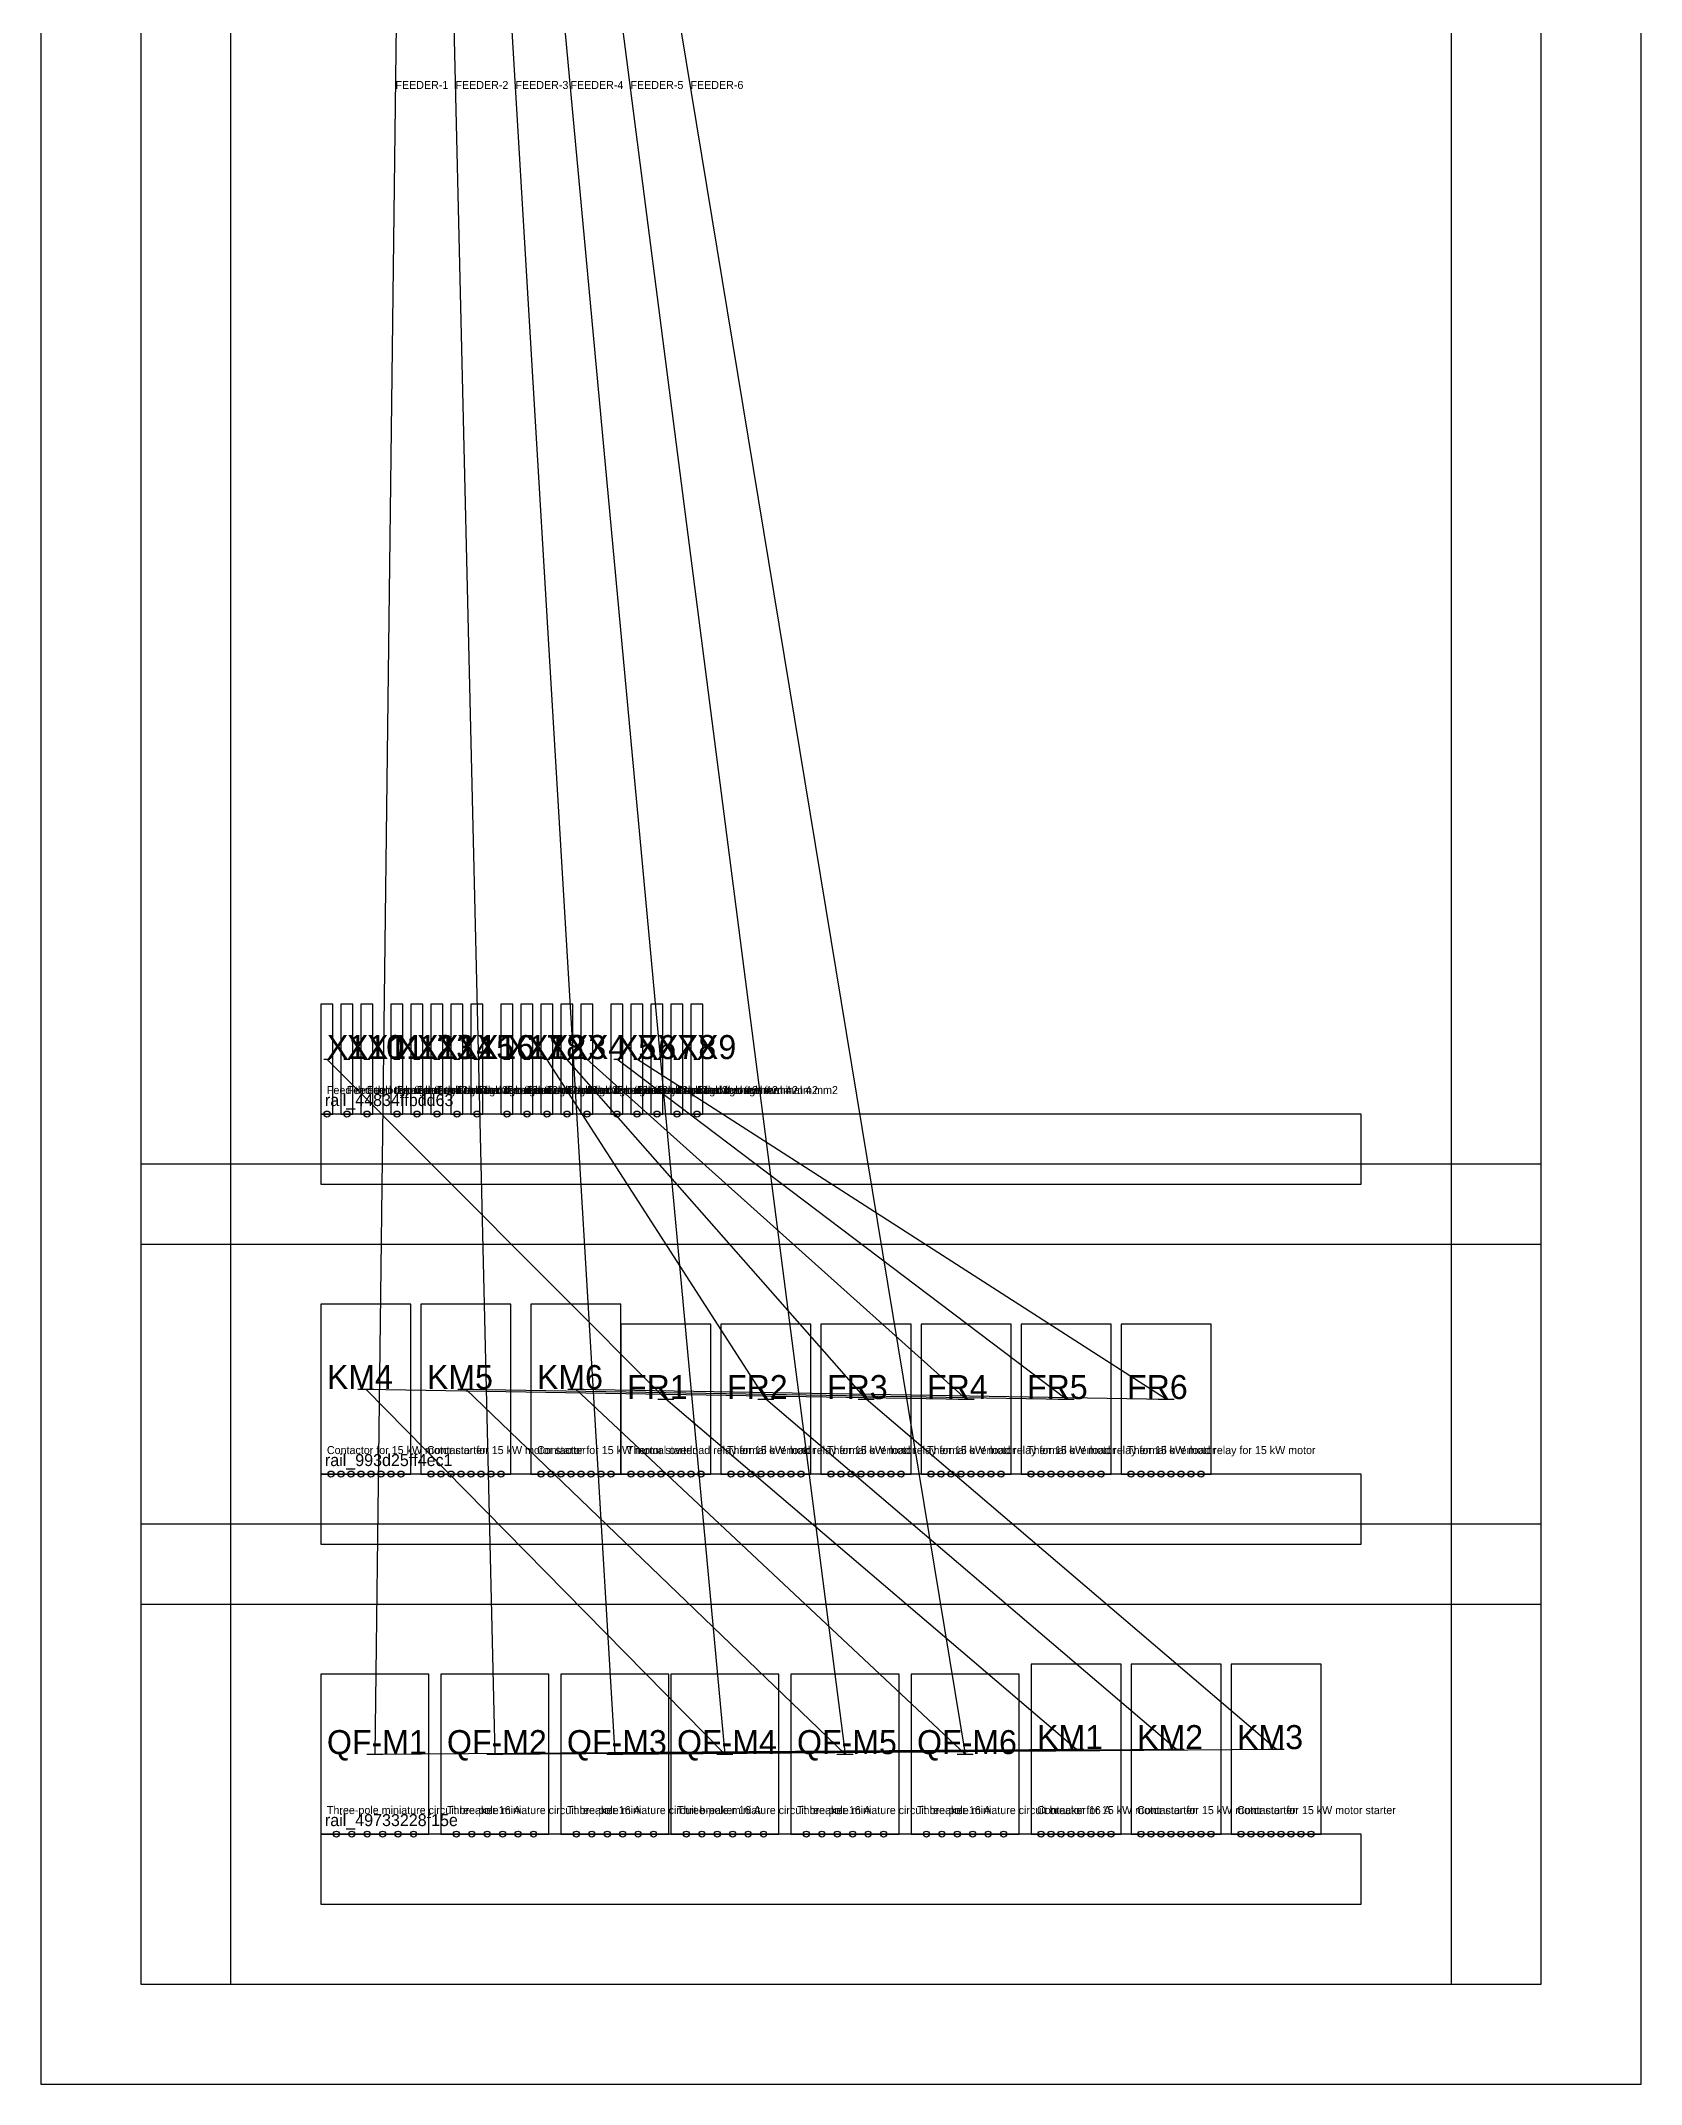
# Model space of a CAD drawing. Header units: millimetres. Extents: x 0 to 800, y 0 to 2000.
# Drawn here: x 0 to 800, y 0 to 1022 of the extents above; entities that cross this region are included whole.
import ezdxf

# ---------------------------------------------------------------- set-up
doc = ezdxf.new("R2010")
doc.units = ezdxf.units.MM

msp = doc.modelspace()

# ---------------------------------------------------------------- linework, layer by layer
at = {"layer": 'COMPONENT'}
for p, q in [((146, 540), (140, 540)), ((140, 540), (140, 485)), ((146, 485), (146, 540)), ((156, 540), (150, 540)), ((150, 540), (150, 485)), ((156, 485), (156, 540)), ((166, 540), (160, 540)), ((160, 540), (160, 485)), ((166, 485), (166, 540)), ((181, 540), (175, 540)), ((175, 540), (175, 485)), ((181, 485), (181, 540)), ((191, 540), (185, 540)), ((185, 540), (185, 485)), ((191, 485), (191, 540)), ((201, 540), (195, 540)), ((195, 540), (195, 485)), ((201, 485), (201, 540)), ((211, 540), (205, 540)), ((205, 540), (205, 485)), ((211, 485), (211, 540)), ((221, 540), (215, 540)), ((215, 540), (215, 485)), ((221, 485), (221, 540)), ((236, 540), (230, 540)), ((230, 540), (230, 485)), ((236, 485), (236, 540)), ((246, 540), (240, 540)), ((240, 540), (240, 485)), ((246, 485), (246, 540)), ((256, 540), (250, 540)), ((250, 540), (250, 485)), ((256, 485), (256, 540)), ((266, 540), (260, 540)), ((260, 540), (260, 485)), ((266, 485), (266, 540)), ((276, 540), (270, 540)), ((270, 540), (270, 485)), ((276, 485), (276, 540)), ((291, 540), (285, 540)), ((285, 540), (285, 485)), ((291, 485), (291, 540)), ((301, 540), (295, 540)), ((295, 540), (295, 485)), ((301, 485), (301, 540)), ((311, 540), (305, 540)), ((305, 540), (305, 485)), ((311, 485), (311, 540)), ((321, 540), (315, 540)), ((315, 540), (315, 485)), ((321, 485), (321, 540)), ((331, 540), (325, 540)), ((325, 540), (325, 485)), ((331, 485), (331, 540)), ((140, 485), (146, 485)), ((150, 485), (156, 485)), ((160, 485), (166, 485)), ((175, 485), (181, 485)), ((185, 485), (191, 485)), ((195, 485), (201, 485)), ((205, 485), (211, 485)), ((215, 485), (221, 485)), ((230, 485), (236, 485)), ((240, 485), (246, 485)), ((250, 485), (256, 485)), ((260, 485), (266, 485)), ((270, 485), (276, 485)), ((285, 485), (291, 485)), ((295, 485), (301, 485)), ((305, 485), (311, 485)), ((315, 485), (321, 485)), ((325, 485), (331, 485)), ((185, 390), (140, 390)), ((140, 390), (140, 305)), ((185, 305), (185, 390)), ((235, 390), (190, 390)), ((190, 390), (190, 305)), ((235, 305), (235, 390)), ((290, 390), (245, 390)), ((245, 390), (245, 305)), ((290, 305), (290, 390)), ((335, 380), (290, 380)), ((290, 380), (290, 305)), ((335, 305), (335, 380)), ((385, 380), (340, 380)), ((340, 380), (340, 305)), ((385, 305), (385, 380)), ((435, 380), (390, 380)), ((390, 380), (390, 305)), ((435, 305), (435, 380)), ((485, 380), (440, 380)), ((440, 380), (440, 305)), ((485, 305), (485, 380)), ((535, 380), (490, 380)), ((490, 380), (490, 305)), ((535, 305), (535, 380)), ((585, 380), (540, 380)), ((540, 380), (540, 305)), ((585, 305), (585, 380)), ((140, 305), (185, 305)), ((190, 305), (235, 305)), ((245, 305), (290, 305)), ((290, 305), (335, 305)), ((340, 305), (385, 305)), ((390, 305), (435, 305)), ((440, 305), (485, 305)), ((490, 305), (535, 305)), ((540, 305), (585, 305)), ((194, 205), (140, 205)), ((140, 205), (140, 125)), ((194, 125), (194, 205)), ((254, 205), (200, 205)), ((200, 205), (200, 125)), ((254, 125), (254, 205)), ((314, 205), (260, 205)), ((260, 205), (260, 125)), ((314, 125), (314, 205)), ((369, 205), (315, 205)), ((315, 205), (315, 125)), ((369, 125), (369, 205)), ((429, 205), (375, 205)), ((375, 205), (375, 125)), ((429, 125), (429, 205)), ((489, 205), (435, 205)), ((435, 205), (435, 125)), ((489, 125), (489, 205)), ((540, 210), (495, 210)), ((495, 210), (495, 125)), ((540, 125), (540, 210)), ((590, 210), (545, 210)), ((545, 210), (545, 125)), ((590, 125), (590, 210)), ((640, 210), (595, 210)), ((595, 210), (595, 125)), ((640, 125), (640, 210)), ((140, 125), (194, 125)), ((200, 125), (254, 125)), ((260, 125), (314, 125)), ((315, 125), (369, 125)), ((375, 125), (429, 125)), ((435, 125), (489, 125)), ((495, 125), (540, 125)), ((545, 125), (590, 125)), ((595, 125), (640, 125))]:
    msp.add_line(p, q, dxfattribs=at)
at = {"layer": 'COMPONENT_DETAIL'}
for p, q in [((141.5, 512.5), (144.5, 512.5)), ((151.5, 512.5), (154.5, 512.5)), ((161.5, 512.5), (164.5, 512.5)), ((176.5, 512.5), (179.5, 512.5)), ((186.5, 512.5), (189.5, 512.5)), ((196.5, 512.5), (199.5, 512.5)), ((206.5, 512.5), (209.5, 512.5)), ((216.5, 512.5), (219.5, 512.5)), ((231.5, 512.5), (234.5, 512.5)), ((241.5, 512.5), (244.5, 512.5)), ((251.5, 512.5), (254.5, 512.5)), ((261.5, 512.5), (264.5, 512.5)), ((271.5, 512.5), (274.5, 512.5)), ((286.5, 512.5), (289.5, 512.5)), ((296.5, 512.5), (299.5, 512.5)), ((306.5, 512.5), (309.5, 512.5)), ((316.5, 512.5), (319.5, 512.5)), ((326.5, 512.5), (329.5, 512.5)), ((158.5, 347.5), (166.5, 347.5)), ((208.5, 347.5), (216.5, 347.5)), ((263.5, 347.5), (271.5, 347.5)), ((308.5, 342.5), (316.5, 342.5)), ((358.5, 342.5), (366.5, 342.5)), ((408.5, 342.5), (416.5, 342.5)), ((458.5, 342.5), (466.5, 342.5)), ((508.5, 342.5), (516.5, 342.5)), ((558.5, 342.5), (566.5, 342.5)), ((163, 165), (171, 165)), ((223, 165), (231, 165)), ((283, 165), (291, 165)), ((338, 165), (346, 165)), ((398, 165), (406, 165)), ((458, 165), (466, 165)), ((513.5, 167.5), (521.5, 167.5)), ((563.5, 167.5), (571.5, 167.5)), ((613.5, 167.5), (621.5, 167.5))]:
    msp.add_line(p, q, dxfattribs=at)
at = {"layer": 'COMPONENT_OUTLINE'}
for p, q in [((146, 540), (140, 540)), ((140, 540), (140, 485)), ((146, 485), (146, 540)), ((156, 540), (150, 540)), ((150, 540), (150, 485)), ((156, 485), (156, 540)), ((166, 540), (160, 540)), ((160, 540), (160, 485)), ((166, 485), (166, 540)), ((181, 540), (175, 540)), ((175, 540), (175, 485)), ((181, 485), (181, 540)), ((191, 540), (185, 540)), ((185, 540), (185, 485)), ((191, 485), (191, 540)), ((201, 540), (195, 540)), ((195, 540), (195, 485)), ((201, 485), (201, 540)), ((211, 540), (205, 540)), ((205, 540), (205, 485)), ((211, 485), (211, 540)), ((221, 540), (215, 540)), ((215, 540), (215, 485)), ((221, 485), (221, 540)), ((236, 540), (230, 540)), ((230, 540), (230, 485)), ((236, 485), (236, 540)), ((246, 540), (240, 540)), ((240, 540), (240, 485)), ((246, 485), (246, 540)), ((256, 540), (250, 540)), ((250, 540), (250, 485)), ((256, 485), (256, 540)), ((266, 540), (260, 540)), ((260, 540), (260, 485)), ((266, 485), (266, 540)), ((276, 540), (270, 540)), ((270, 540), (270, 485)), ((276, 485), (276, 540)), ((291, 540), (285, 540)), ((285, 540), (285, 485)), ((291, 485), (291, 540)), ((301, 540), (295, 540)), ((295, 540), (295, 485)), ((301, 485), (301, 540)), ((311, 540), (305, 540)), ((305, 540), (305, 485)), ((311, 485), (311, 540)), ((321, 540), (315, 540)), ((315, 540), (315, 485)), ((321, 485), (321, 540)), ((331, 540), (325, 540)), ((325, 540), (325, 485)), ((331, 485), (331, 540)), ((140, 485), (146, 485)), ((150, 485), (156, 485)), ((160, 485), (166, 485)), ((175, 485), (181, 485)), ((185, 485), (191, 485)), ((195, 485), (201, 485)), ((205, 485), (211, 485)), ((215, 485), (221, 485)), ((230, 485), (236, 485)), ((240, 485), (246, 485)), ((250, 485), (256, 485)), ((260, 485), (266, 485)), ((270, 485), (276, 485)), ((285, 485), (291, 485)), ((295, 485), (301, 485)), ((305, 485), (311, 485)), ((315, 485), (321, 485)), ((325, 485), (331, 485)), ((185, 390), (140, 390)), ((140, 390), (140, 305)), ((185, 305), (185, 390)), ((235, 390), (190, 390)), ((190, 390), (190, 305)), ((235, 305), (235, 390)), ((290, 390), (245, 390)), ((245, 390), (245, 305)), ((290, 305), (290, 390)), ((335, 380), (290, 380)), ((290, 380), (290, 305)), ((335, 305), (335, 380)), ((385, 380), (340, 380)), ((340, 380), (340, 305)), ((385, 305), (385, 380)), ((435, 380), (390, 380)), ((390, 380), (390, 305)), ((435, 305), (435, 380)), ((485, 380), (440, 380)), ((440, 380), (440, 305)), ((485, 305), (485, 380)), ((535, 380), (490, 380)), ((490, 380), (490, 305)), ((535, 305), (535, 380)), ((585, 380), (540, 380)), ((540, 380), (540, 305)), ((585, 305), (585, 380)), ((140, 305), (185, 305)), ((190, 305), (235, 305)), ((245, 305), (290, 305)), ((290, 305), (335, 305)), ((340, 305), (385, 305)), ((390, 305), (435, 305)), ((440, 305), (485, 305)), ((490, 305), (535, 305)), ((540, 305), (585, 305)), ((194, 205), (140, 205)), ((140, 205), (140, 125)), ((194, 125), (194, 205)), ((254, 205), (200, 205)), ((200, 205), (200, 125)), ((254, 125), (254, 205)), ((314, 205), (260, 205)), ((260, 205), (260, 125)), ((314, 125), (314, 205)), ((369, 205), (315, 205)), ((315, 205), (315, 125)), ((369, 125), (369, 205)), ((429, 205), (375, 205)), ((375, 205), (375, 125)), ((429, 125), (429, 205)), ((489, 205), (435, 205)), ((435, 205), (435, 125)), ((489, 125), (489, 205)), ((540, 210), (495, 210)), ((495, 210), (495, 125)), ((540, 125), (540, 210)), ((590, 210), (545, 210)), ((545, 210), (545, 125)), ((590, 125), (590, 210)), ((640, 210), (595, 210)), ((595, 210), (595, 125)), ((640, 125), (640, 210)), ((140, 125), (194, 125)), ((200, 125), (254, 125)), ((260, 125), (314, 125)), ((315, 125), (369, 125)), ((375, 125), (429, 125)), ((435, 125), (489, 125)), ((495, 125), (540, 125)), ((545, 125), (590, 125)), ((595, 125), (640, 125))]:
    msp.add_line(p, q, dxfattribs=at)
at = {"layer": 'DIN_RAIL'}
for p, q in [((660, 485), (140, 485)), ((140, 485), (140, 450)), ((660, 450), (660, 485)), ((140, 450), (660, 450)), ((660, 305), (140, 305)), ((140, 305), (140, 270)), ((660, 270), (660, 305)), ((140, 270), (660, 270)), ((660, 125), (140, 125)), ((140, 125), (140, 90)), ((660, 90), (660, 125)), ((140, 90), (660, 90))]:
    msp.add_line(p, q, dxfattribs=at)
at = {"layer": 'ENCLOSURE'}
for p, q in [((0, 2000), (0, 0)), ((800, 0), (800, 2000)), ((0, 0), (800, 0))]:
    msp.add_line(p, q, dxfattribs=at)
at = {"layer": 'MOUNTING_PLATE'}
for p, q in [((50, 1950), (50, 50)), ((750, 50), (750, 1950)), ((50, 50), (750, 50))]:
    msp.add_line(p, q, dxfattribs=at)
at = {"layer": 'TERMINAL'}
for centre in [(143, 485), (153, 485), (163, 485), (178, 485), (188, 485), (198, 485), (208, 485), (218, 485), (233, 485), (243, 485), (253, 485), (263, 485), (273, 485), (288, 485), (298, 485), (308, 485), (318, 485), (328, 485), (145, 305), (150, 305), (155, 305), (160, 305), (165, 305), (170, 305), (175, 305), (180, 305), (195, 305), (200, 305), (205, 305), (210, 305), (215, 305), (220, 305), (225, 305), (230, 305), (250, 305), (255, 305), (260, 305), (265, 305), (270, 305), (275, 305), (280, 305), (285, 305), (295, 305), (300, 305), (305, 305), (310, 305), (315, 305), (320, 305), (325, 305), (330, 305), (345, 305), (350, 305), (355, 305), (360, 305), (365, 305), (370, 305), (375, 305), (380, 305), (395, 305), (400, 305), (405, 305), (410, 305), (415, 305), (420, 305), (425, 305), (430, 305), (445, 305), (450, 305), (455, 305), (460, 305), (465, 305), (470, 305), (475, 305), (480, 305), (495, 305), (500, 305), (505, 305), (510, 305), (515, 305), (520, 305), (525, 305), (530, 305), (545, 305), (550, 305), (555, 305), (560, 305), (565, 305), (570, 305), (575, 305), (580, 305), (147.71, 125), (155.43, 125), (163.14, 125), (170.86, 125), (178.57, 125), (186.29, 125), (207.71, 125), (215.43, 125), (223.14, 125), (230.86, 125), (238.57, 125), (246.29, 125), (267.71, 125), (275.43, 125), (283.14, 125), (290.86, 125), (298.57, 125), (306.29, 125), (322.71, 125), (330.43, 125), (338.14, 125), (345.86, 125), (353.57, 125), (361.29, 125), (382.71, 125), (390.43, 125), (398.14, 125), (405.86, 125), (413.57, 125), (421.29, 125), (442.71, 125), (450.43, 125), (458.14, 125), (465.86, 125), (473.57, 125), (481.29, 125), (500, 125), (505, 125), (510, 125), (515, 125), (520, 125), (525, 125), (530, 125), (535, 125), (550, 125), (555, 125), (560, 125), (565, 125), (570, 125), (575, 125), (580, 125), (585, 125), (600, 125), (605, 125), (610, 125), (615, 125), (620, 125), (625, 125), (630, 125), (635, 125)]:
    msp.add_circle(centre, 1.5, dxfattribs=at)
at = {"layer": 'WIRE'}
for p, q in [((187.5, 1830), (167, 165)), ((187.5, 1830), (227, 165)), ((187.5, 1830), (287, 165)), ((187.5, 1830), (342, 165)), ((187.5, 1830), (402, 165)), ((187.5, 1830), (462, 165)), ((312.5, 342.5), (143, 512.5)), ((362.5, 342.5), (253, 512.5)), ((412.5, 342.5), (263, 512.5)), ((462.5, 342.5), (273, 512.5)), ((512.5, 342.5), (288, 512.5)), ((562.5, 342.5), (298, 512.5)), ((342, 165), (162.5, 347.5)), ((162.5, 347.5), (462.5, 342.5)), ((402, 165), (212.5, 347.5)), ((212.5, 347.5), (512.5, 342.5)), ((462, 165), (267.5, 347.5)), ((267.5, 347.5), (562.5, 342.5)), ((517.5, 167.5), (312.5, 342.5)), ((567.5, 167.5), (362.5, 342.5)), ((617.5, 167.5), (412.5, 342.5)), ((167, 165), (517.5, 167.5)), ((227, 165), (567.5, 167.5)), ((287, 165), (617.5, 167.5))]:
    msp.add_line(p, q, dxfattribs=at)
at = {"layer": 'WIRE_DUCT'}
for p, q in [((50, 1950), (50, 50)), ((95, 50), (95, 1950)), ((705, 1950), (705, 50)), ((750, 50), (750, 1950)), ((750, 460), (50, 460)), ((50, 460), (50, 420)), ((750, 420), (750, 460)), ((50, 420), (750, 420)), ((750, 280), (50, 280)), ((50, 280), (50, 240)), ((750, 240), (750, 280)), ((50, 240), (750, 240)), ((50, 50), (95, 50)), ((705, 50), (750, 50))]:
    msp.add_line(p, q, dxfattribs=at)

# ---------------------------------------------------------------- texts
at = {"layer": 'TAG'}
for s, p in [('X1', (143, 512.5)), ('X10', (153, 512.5)), ('X11', (163, 512.5)), ('X12', (178, 512.5)), ('X13', (188, 512.5)), ('X14', (198, 512.5)), ('X15', (208, 512.5)), ('X16', (218, 512.5)), ('X17', (233, 512.5)), ('X18', (243, 512.5)), ('X2', (253, 512.5)), ('X3', (263, 512.5)), ('X4', (273, 512.5)), ('X5', (288, 512.5)), ('X6', (298, 512.5)), ('X7', (308, 512.5)), ('X8', (318, 512.5)), ('X9', (328, 512.5)), ('KM4', (143, 347.5)), ('KM5', (193, 347.5)), ('KM6', (248, 347.5)), ('FR1', (293, 342.5)), ('FR2', (343, 342.5)), ('FR3', (393, 342.5)), ('FR4', (443, 342.5)), ('FR5', (493, 342.5)), ('FR6', (543, 342.5)), ('QF-M1', (143, 165)), ('QF-M2', (203, 165)), ('QF-M3', (263, 165)), ('QF-M4', (318, 165)), ('QF-M5', (378, 165)), ('QF-M6', (438, 165)), ('KM1', (498, 167.5)), ('KM2', (548, 167.5)), ('KM3', (598, 167.5))]:
    msp.add_text(s, height=12, dxfattribs=at).set_placement(p)
at = {"layer": 'TEXT'}
for s, height, p in [('rail_44834ffbdd63', 6, (142, 489)), ('Feed-through terminal 4 mm2', 4, (143, 495)), ('Feed-through terminal 4 mm2', 4, (153, 495)), ('Feed-through terminal 4 mm2', 4, (163, 495)), ('Feed-through terminal 4 mm2', 4, (178, 495)), ('Feed-through terminal 4 mm2', 4, (188, 495)), ('Feed-through terminal 4 mm2', 4, (198, 495)), ('Feed-through terminal 4 mm2', 4, (208, 495)), ('Feed-through terminal 4 mm2', 4, (218, 495)), ('Feed-through terminal 4 mm2', 4, (233, 495)), ('Feed-through terminal 4 mm2', 4, (243, 495)), ('Feed-through terminal 4 mm2', 4, (253, 495)), ('Feed-through terminal 4 mm2', 4, (263, 495)), ('Feed-through terminal 4 mm2', 4, (273, 495)), ('Feed-through terminal 4 mm2', 4, (288, 495)), ('Feed-through terminal 4 mm2', 4, (298, 495)), ('Feed-through terminal 4 mm2', 4, (308, 495)), ('Feed-through terminal 4 mm2', 4, (318, 495)), ('Feed-through terminal 4 mm2', 4, (328, 495)), ('Contactor for 15 kW motor starter', 4, (143, 315)), ('Contactor for 15 kW motor starter', 4, (193, 315)), ('Contactor for 15 kW motor starter', 4, (248, 315)), ('Thermal overload relay for 15 kW motor', 4, (293, 315)), ('Thermal overload relay for 15 kW motor', 4, (343, 315)), ('Thermal overload relay for 15 kW motor', 4, (393, 315)), ('Thermal overload relay for 15 kW motor', 4, (443, 315)), ('Thermal overload relay for 15 kW motor', 4, (493, 315)), ('Thermal overload relay for 15 kW motor', 4, (543, 315)), ('rail_993d25ff4ec1', 6, (142, 309)), ('rail_49733228f15e', 6, (142, 129)), ('Three-pole miniature circuit breaker 16 A', 4, (143, 135)), ('Three-pole miniature circuit breaker 16 A', 4, (203, 135)), ('Three-pole miniature circuit breaker 16 A', 4, (263, 135)), ('Three-pole miniature circuit breaker 16 A', 4, (318, 135)), ('Three-pole miniature circuit breaker 16 A', 4, (378, 135)), ('Three-pole miniature circuit breaker 16 A', 4, (438, 135)), ('Contactor for 15 kW motor starter', 4, (498, 135)), ('Contactor for 15 kW motor starter', 4, (548, 135)), ('Contactor for 15 kW motor starter', 4, (598, 135))]:
    msp.add_text(s, height=height, dxfattribs=at).set_placement(p)
at = {"layer": 'WIRE_LABEL'}
for s, p in [('FEEDER-1', (177.25, 997.5)), ('FEEDER-2', (207.25, 997.5)), ('FEEDER-3', (237.25, 997.5)), ('FEEDER-4', (264.75, 997.5)), ('FEEDER-5', (294.75, 997.5)), ('FEEDER-6', (324.75, 997.5))]:
    msp.add_text(s, height=4, dxfattribs=at).set_placement(p)

doc.saveas('drawing.dxf')
